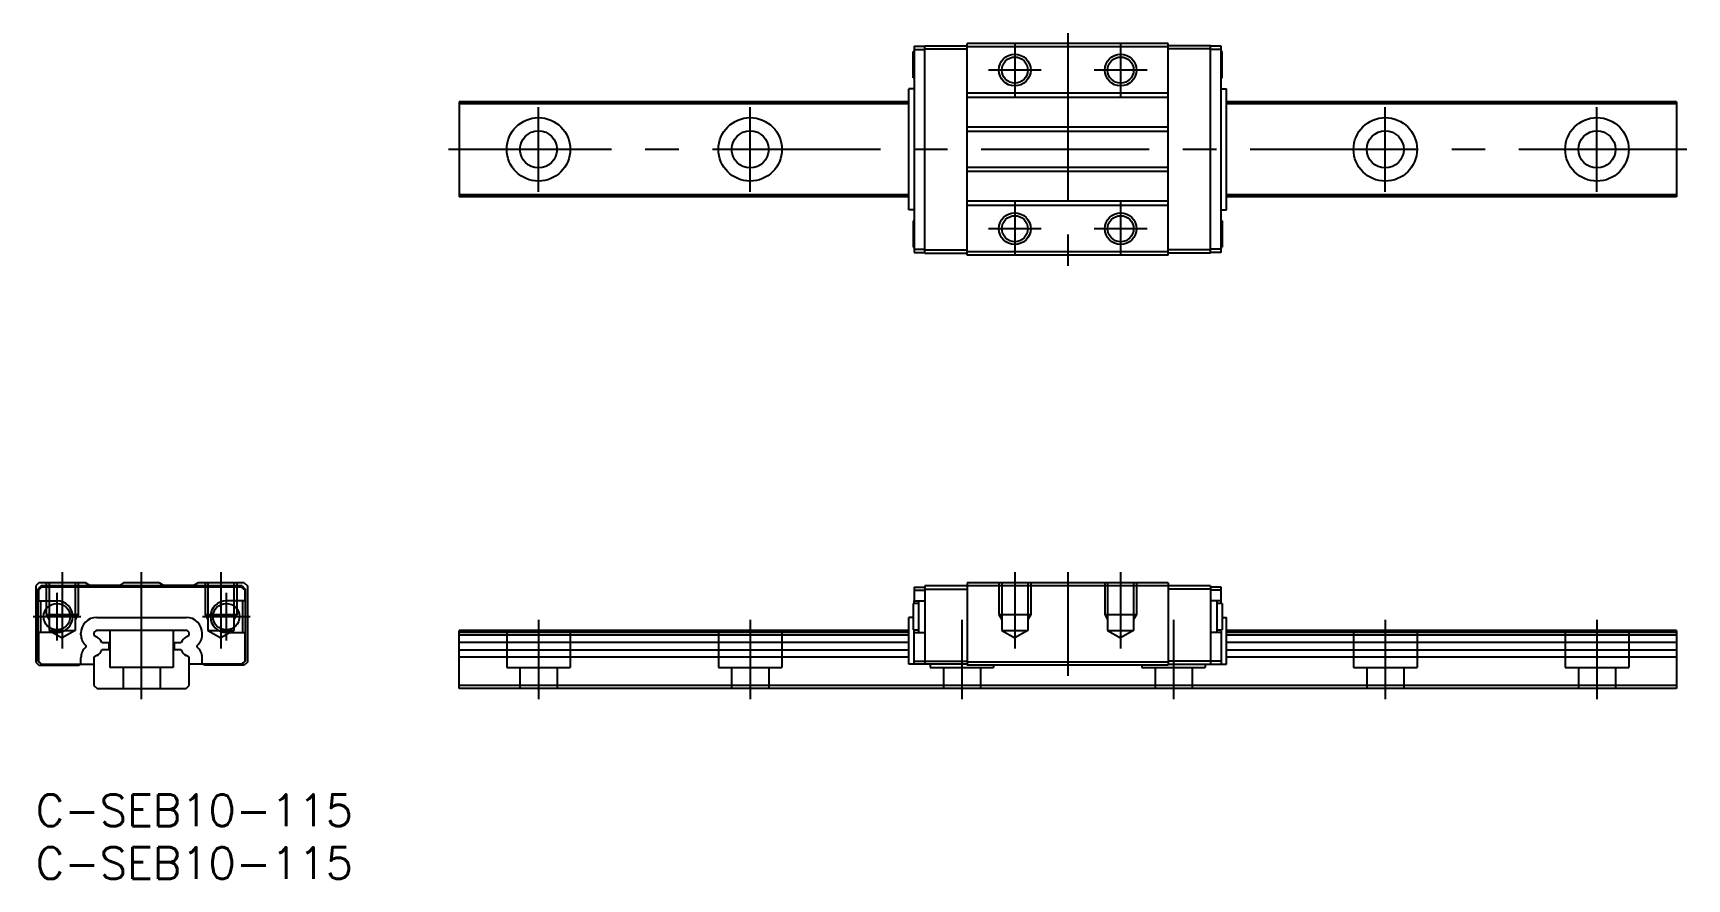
# Model space of a CAD drawing. Extents: x 0 to 156, y -8 to 72.
import ezdxf

# ---------------------------------------------------------------- set-up
doc = ezdxf.new("R2010")
doc.units = 0
doc.header["$LTSCALE"] = 0.5
doc.linetypes.add('CENTER', pattern=[50.8, 31.75, -6.35, 6.35, -6.35])
doc.linetypes.add('DASHED', pattern=[19.05, 12.7, -6.35])
for name, color, linetype in [('MSM_CENTER', 1, 'CENTER'), ('MSM_CONTINUOUS', 7, 'CONTINUOUS'), ('MSM_DASHED', 4, 'DASHED'), ('MSM_NARROW', 5, 'CONTINUOUS'), ('MSM_PART_NUMBER', 7, 'CONTINUOUS')]:
    doc.layers.add(name, color=color, linetype=linetype)
doc.styles.get("Standard").update_dxf_attribs({"font": 'txt.shx', "height": 1, "bigfont": 'bigfont.shx'})

# ---------------------------------------------------------------- blocks, each defined once
blk = doc.blocks.new('*U46')
at = {"layer": 'MSM_PART_NUMBER'}
blk.add_text('C-SEB10-115', height=3, dxfattribs=at).set_placement((0, -3))
blk = doc.blocks.new('*U47')
at = {"layer": 'MSM_PART_NUMBER'}
blk.add_text('C-SEB10-115', height=3, dxfattribs=at).set_placement((0, -8))

msp = doc.modelspace()

# ---------------------------------------------------------------- linework, layer by layer
at = {"layer": 'MSM_CENTER'}
for p, q in [((97.5, 71.98), (97.5, 49.98)), ((92.5, 70.98), (92.5, 65.98)), ((102.5, 70.98), (102.5, 65.98)), ((95, 68.48), (90, 68.48)), ((105, 68.48), (100, 68.48)), ((47.5, 56.98), (47.5, 64.98)), ((67.5, 56.98), (67.5, 64.98)), ((127.5, 56.98), (127.5, 64.98)), ((147.5, 56.98), (147.5, 64.98)), ((156, 60.98), (39, 60.98)), ((92.5, 55.98), (92.5, 50.98)), ((102.5, 55.98), (102.5, 50.98)), ((95, 53.48), (90, 53.48)), ((105, 53.48), (100, 53.48)), ((2.5, 21), (2.5, 13.79)), ((10, 9), (10, 21)), ((17.5, 21), (17.5, 13.79)), ((92.5, 21), (92.5, 13.79)), ((97.5, 21), (97.5, 11.2)), ((102.5, 21), (102.5, 13.79)), ((2, 19.05), (2, 14.55)), ((18, 19.05), (18, 14.55)), ((-0.25, 16.8), (4.25, 16.8)), ((15.75, 16.8), (20.25, 16.8)), ((47.5, 16.5), (47.5, 9)), ((67.5, 16.5), (67.5, 9)), ((87.5, 16.5), (87.5, 9)), ((107.5, 16.5), (107.5, 9)), ((127.5, 16.5), (127.5, 9)), ((147.5, 16.5), (147.5, 9))]:
    msp.add_line(p, q, dxfattribs=at)
at = {"layer": 'MSM_CONTINUOUS'}
for p, q in [((83, 70.73), (83, 51.23)), ((83, 70.73), (84, 70.73)), ((83, 70.43), (84, 70.43)), ((84, 51.18), (84, 70.78)), ((84, 70.78), (88, 70.78)), ((84, 70.48), (88, 70.48)), ((107, 70.98), (88, 70.98)), ((88, 50.98), (88, 70.98)), ((107, 70.68), (88, 70.68)), ((107, 50.98), (107, 70.98)), ((111, 70.78), (107, 70.78)), ((111, 70.48), (107, 70.48)), ((111, 51.18), (111, 70.78)), ((112, 70.73), (111, 70.73)), ((112, 70.43), (111, 70.43)), ((112, 51.23), (112, 70.73)), ((83, 70.23), (82.9, 70.23)), ((82.9, 67.73), (82.9, 70.23)), ((112.1, 70.23), (112, 70.23)), ((112.1, 67.73), (112.1, 70.23)), ((82.9, 67.73), (83, 67.73)), ((112, 67.73), (112.1, 67.73)), ((82.5, 55.25), (82.5, 66.71)), ((83, 66.71), (82.5, 66.71)), ((107, 66.28), (88, 66.28)), ((107, 65.88), (88, 65.88)), ((112, 66.71), (112.5, 66.71)), ((112.5, 55.25), (112.5, 66.71)), ((82.5, 65.48), (40, 65.48)), ((40, 65.48), (40, 56.48)), ((82.5, 65.28), (40, 65.28)), ((155, 65.48), (112.5, 65.48)), ((155, 65.28), (112.5, 65.28)), ((155, 65.48), (155, 56.48)), ((107, 63.08), (88, 63.08)), ((107, 62.68), (88, 62.68)), ((107, 59.28), (88, 59.28)), ((107, 58.88), (88, 58.88)), ((82.5, 56.68), (40, 56.68)), ((82.5, 56.48), (40, 56.48)), ((155, 56.68), (112.5, 56.68)), ((155, 56.48), (112.5, 56.48)), ((83, 55.25), (82.5, 55.25)), ((107, 56.08), (88, 56.08)), ((107, 55.68), (88, 55.68)), ((112, 55.25), (112.5, 55.25)), ((82.9, 54.23), (82.9, 51.73)), ((83, 54.23), (82.9, 54.23)), ((112.1, 54.23), (112, 54.23)), ((112.1, 54.23), (112.1, 51.73)), ((82.9, 51.73), (83, 51.73)), ((112, 51.73), (112.1, 51.73)), ((83, 51.53), (84, 51.53)), ((83, 51.23), (84, 51.23)), ((84, 51.48), (88, 51.48)), ((84, 51.18), (88, 51.18)), ((107, 51.28), (88, 51.28)), ((107, 50.98), (88, 50.98)), ((111, 51.48), (107, 51.48)), ((111, 51.18), (107, 51.18)), ((112, 51.53), (111, 51.53)), ((112, 51.23), (111, 51.23)), ((0.3, 20), (0, 19.7)), ((0, 19.7), (0, 12.5)), ((0.5, 19.7), (0.2, 19.4)), ((0.2, 19.4), (0.2, 12.6)), ((0.55, 19.6), (0.25, 19.3)), ((0.25, 19.3), (0.25, 18.3)), ((4.7, 20), (0.3, 20)), ((19.5, 19.7), (0.5, 19.7)), ((19.45, 19.6), (0.55, 19.6)), ((5.1, 19.75), (4.7, 20)), ((7.9, 19.75), (5.1, 19.75)), ((8.3, 20), (7.9, 19.75)), ((11.7, 20), (8.3, 20)), ((11.7, 20), (12.1, 19.75)), ((14.9, 19.75), (12.1, 19.75)), ((14.9, 19.75), (15.3, 20)), ((19.7, 20), (15.3, 20)), ((19.45, 19.6), (19.75, 19.3)), ((19.5, 19.7), (19.8, 19.4)), ((19.7, 20), (20, 19.7)), ((19.75, 19.3), (19.75, 18.3)), ((19.8, 19.4), (19.8, 12.6)), ((20, 19.7), (20, 12.5)), ((83, 19.6), (83, 19.3)), ((83, 19.6), (84, 19.6)), ((83, 19.3), (83, 18.3)), ((83, 19.3), (84, 19.3)), ((111, 19.7), (84, 19.7)), ((84, 19.7), (84, 12.3)), ((84, 19.4), (88, 19.4)), ((88, 20), (88, 12.2)), ((107, 20), (88, 20)), ((107, 20), (107, 12.2)), ((111, 19.4), (107, 19.4)), ((111, 19.7), (111, 12.3)), ((112, 19.6), (111, 19.6)), ((112, 19.3), (111, 19.3)), ((112, 18.05), (112, 19.6)), ((0.25, 18.3), (2, 18.3)), ((0.45, 18.3), (0.45, 15.3)), ((19.75, 18.3), (18, 18.3)), ((19.55, 18.3), (19.55, 15.3)), ((83.4, 18.05), (82.9, 18.05)), ((82.9, 18.05), (82.9, 15.55)), ((83, 18.05), (83, 18.3)), ((83, 18.3), (84, 18.3)), ((83.4, 18.3), (83.4, 15.3)), ((112, 18.3), (111, 18.3)), ((111.6, 18.3), (111.6, 15.3)), ((112.1, 18.05), (111.6, 18.05)), ((112.1, 18.05), (112.1, 15.55)), ((5.77, 16.73), (14.23, 16.73)), ((10, 16.43), (10, 16.73)), ((82.9, 16.73), (82.5, 16.73)), ((82.5, 12.3), (82.5, 16.73)), ((112.1, 16.73), (112.5, 16.73)), ((112.5, 12.3), (112.5, 16.73)), ((2, 15.3), (0.25, 15.3)), ((0.25, 15.3), (0.25, 12.6)), ((4.27, 15.08), (4.27, 15.23)), ((5.7, 15.5), (5.5, 15.3)), ((5.5, 15.3), (5.5, 15.04)), ((5.5, 15.04), (5.78, 14.88)), ((14.3, 15.5), (5.7, 15.5)), ((6.25, 14.35), (6.9, 14.35)), ((6.9, 14.35), (6.9, 13.65)), ((13.1, 13.65), (13.1, 14.35)), ((13.1, 14.35), (13.75, 14.35)), ((14.22, 14.88), (14.5, 15.04)), ((14.5, 15.3), (14.3, 15.5)), ((14.5, 15.04), (14.5, 15.3)), ((15.73, 15.08), (15.73, 15.23)), ((18, 15.3), (19.75, 15.3)), ((19.75, 15.3), (19.75, 12.6)), ((82.5, 15.5), (40, 15.5)), ((40, 10), (40, 15.5)), ((82.5, 15.3), (40, 15.3)), ((82.5, 15.04), (40, 15.04)), ((82.5, 14.35), (40, 14.35)), ((82.9, 15.55), (83.4, 15.55)), ((83, 12.3), (83, 15.55)), ((83, 15.3), (84, 15.3)), ((112, 15.3), (111, 15.3)), ((111.6, 15.55), (112.1, 15.55)), ((112, 15.55), (112, 12.3)), ((155, 15.5), (112.5, 15.5)), ((155, 15.3), (112.5, 15.3)), ((155, 15.04), (112.5, 15.04)), ((155, 14.35), (112.5, 14.35)), ((155, 15.5), (155, 10)), ((0.2, 12.6), (0.5, 12.3)), ((0.25, 12.6), (0.55, 12.3)), ((4.27, 12.3), (4.27, 12.92)), ((5.78, 13.12), (5.5, 12.96)), ((5.5, 12.96), (5.5, 10.3)), ((6.9, 13.65), (6.25, 13.65)), ((13.75, 13.65), (13.1, 13.65)), ((14.5, 12.96), (14.22, 13.12)), ((14.5, 10.3), (14.5, 12.96)), ((15.73, 12.3), (15.73, 12.92)), ((19.75, 12.6), (19.45, 12.3)), ((19.8, 12.6), (19.5, 12.3)), ((40, 13.65), (82.5, 13.65)), ((82.5, 12.96), (40, 12.96)), ((83, 12.6), (88, 12.6)), ((112, 12.6), (107, 12.6)), ((112.5, 13.65), (155, 13.65)), ((155, 12.96), (112.5, 12.96)), ((0, 12.5), (0.3, 12.2)), ((0.3, 12.2), (4.03, 12.2)), ((0.5, 12.3), (5.5, 12.3)), ((4.03, 12.2), (4.24, 12.3)), ((19.5, 12.3), (14.5, 12.3)), ((15.97, 12.2), (15.76, 12.3)), ((19.7, 12.2), (15.97, 12.2)), ((20, 12.5), (19.7, 12.2)), ((88, 12.3), (82.5, 12.3)), ((107, 12.5), (88, 12.5)), ((107, 12.2), (88, 12.2)), ((107, 12.3), (112.5, 12.3)), ((5.5, 10.3), (5.8, 10)), ((5.8, 10), (14.2, 10)), ((14.2, 10), (14.5, 10.3)), ((155, 10.3), (40, 10.3)), ((155, 10), (40, 10))]:
    msp.add_line(p, q, dxfattribs=at)
for centre, radius in [((92.5, 68.48), 1.23), ((102.5, 68.48), 1.23), ((47.5, 60.98), 3), ((47.5, 60.98), 1.75), ((67.5, 60.98), 3), ((67.5, 60.98), 1.75), ((127.5, 60.98), 3), ((127.5, 60.98), 1.75), ((147.5, 60.98), 3), ((147.5, 60.98), 1.75), ((92.5, 53.48), 1.23), ((102.5, 53.48), 1.23), ((2, 16.8), 1.25), ((18, 16.8), 1.25)]:
    msp.add_circle(centre, radius, dxfattribs=at)
for centre, radius, start, end in [((2, 16.8), 1.5, 270, 90), ((18, 16.8), 1.5, 90, 270), ((5.77, 15.23), 1.5, 90.0008, 179.9992), ((14.23, 15.23), 1.5, 0.0008, 90), ((5.57, 15.08), 1.3, 180, 230.7296), ((4.68, 14), 0.1, 309.2704, 50.7296), ((5.23, 13.93), 1.1, 22.4464, 60), ((14.77, 13.93), 1.1, 120, 157.5536), ((15.32, 14), 0.1, 129.2704, 230.7296), ((14.43, 15.08), 1.3, 309.2704, 0), ((5.57, 12.92), 1.3, 129.2704, 180), ((5.23, 14.07), 1.1, 300, 337.5536), ((14.77, 14.07), 1.1, 202.4464, 240), ((14.43, 12.92), 1.3, 0, 50.7296)]:
    msp.add_arc(centre, radius, start, end, dxfattribs=at)
at = {"layer": 'MSM_DASHED'}
for p, q in [((1, 20), (1, 17)), ((1.27, 20), (1.27, 15.5)), ((3.73, 20), (3.73, 15.5)), ((4, 20), (4, 17)), ((16, 20), (16, 17)), ((16.27, 20), (16.27, 15.5)), ((18.73, 20), (18.73, 15.5)), ((19, 20), (19, 17)), ((91, 20), (91, 17)), ((91.27, 20), (91.27, 15.5)), ((93.73, 20), (93.73, 15.5)), ((94, 20), (94, 17)), ((101, 20), (101, 17)), ((101.27, 20), (101.27, 15.5)), ((103.73, 20), (103.73, 15.5)), ((104, 20), (104, 17)), ((1, 17), (1.27, 16.53)), ((1, 17), (4, 17)), ((4, 17), (3.73, 16.53)), ((16, 17), (16.27, 16.53)), ((16, 17), (19, 17)), ((19, 17), (18.73, 16.53)), ((91, 17), (91.27, 16.53)), ((91, 17), (94, 17)), ((94, 17), (93.73, 16.53)), ((101, 17), (101.27, 16.53)), ((101, 17), (104, 17)), ((104, 17), (103.73, 16.53)), ((1.27, 15.5), (3.73, 15.5)), ((1.27, 15.5), (2.5, 14.79)), ((3.73, 15.5), (2.5, 14.79)), ((7, 15.5), (7, 12)), ((13, 15.5), (13, 12)), ((16.27, 15.5), (18.73, 15.5)), ((16.27, 15.5), (17.5, 14.79)), ((18.73, 15.5), (17.5, 14.79)), ((44.5, 15.5), (44.5, 12)), ((50.5, 15.5), (50.5, 12)), ((64.5, 15.5), (64.5, 12)), ((70.5, 15.5), (70.5, 12)), ((91.27, 15.5), (93.73, 15.5)), ((91.27, 15.5), (92.5, 14.79)), ((93.73, 15.5), (92.5, 14.79)), ((101.27, 15.5), (103.73, 15.5)), ((101.27, 15.5), (102.5, 14.79)), ((103.73, 15.5), (102.5, 14.79)), ((124.5, 15.5), (124.5, 12)), ((130.5, 15.5), (130.5, 12)), ((144.5, 15.5), (144.5, 12)), ((150.5, 15.5), (150.5, 12)), ((13, 12), (7, 12)), ((8.25, 12), (8.25, 10)), ((11.75, 12), (11.75, 10)), ((44.5, 12), (50.5, 12)), ((45.75, 12), (45.75, 10)), ((49.25, 12), (49.25, 10)), ((64.5, 12), (70.5, 12)), ((65.75, 12), (65.75, 10)), ((69.25, 12), (69.25, 10)), ((84.5, 12.3), (84.5, 12)), ((84.5, 12), (90.5, 12)), ((85.75, 12), (85.75, 10)), ((89.25, 12), (89.25, 10)), ((90.5, 12.2), (90.5, 12)), ((104.5, 12.2), (104.5, 12)), ((104.5, 12), (110.5, 12)), ((105.75, 12), (105.75, 10)), ((109.25, 12), (109.25, 10)), ((110.5, 12.3), (110.5, 12)), ((124.5, 12), (130.5, 12)), ((125.75, 12), (125.75, 10)), ((129.25, 12), (129.25, 10)), ((144.5, 12), (150.5, 12)), ((145.75, 12), (145.75, 10)), ((149.25, 12), (149.25, 10))]:
    msp.add_line(p, q, dxfattribs=at)
at = {"layer": 'MSM_NARROW'}
for centre in [(92.5, 68.48), (102.5, 68.48), (92.5, 53.48), (102.5, 53.48)]:
    msp.add_circle(centre, 1.5, dxfattribs=at)

# ---------------------------------------------------------------- block references
at = {"layer": 'MSM_CONTINUOUS'}
for name in ['*U46', '*U47']:
    msp.add_blockref(name, (0, 0), dxfattribs=at)

doc.saveas('drawing.dxf')
